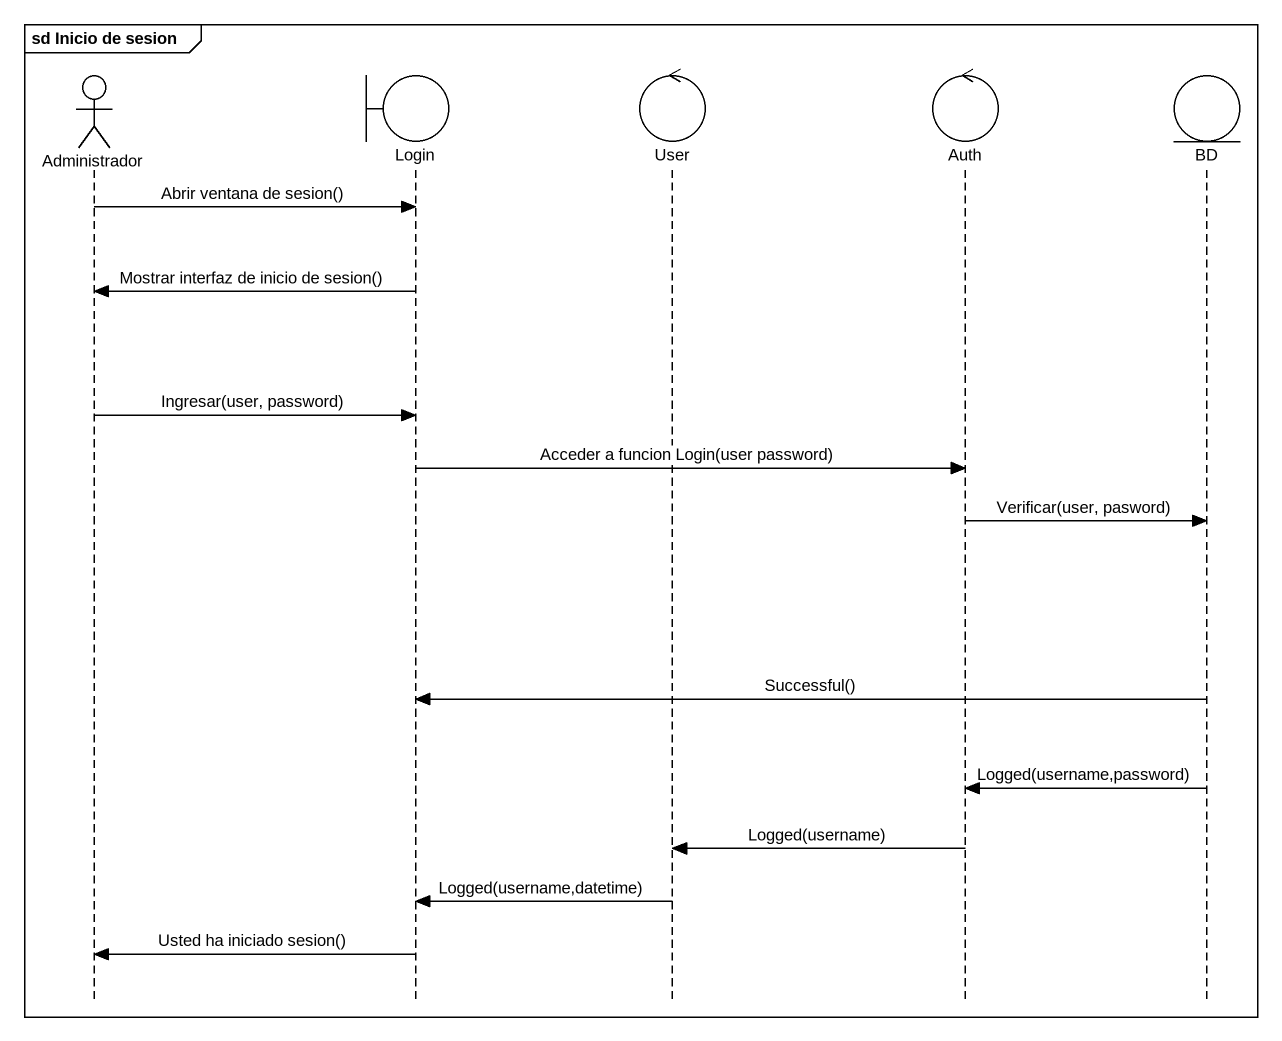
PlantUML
@startuml
mainframe sd Inicio de sesion
hide footbox
actor Administrador
boundary Login
control User
control Auth
entity BD

Administrador -> Login : Abrir ventana de sesion()
Login -> Administrador : Mostrar interfaz de inicio de sesion()
Administrador -> Login : Ingresar(user, password)
Login -> Auth : Acceder a funcion Login(user password)
Auth -> BD : Verificar(user, pasword)
BD -> Login : Successful()
BD -> Auth : Logged(username,password)
Auth -> User : Logged(username)
User -> Login : Logged(username,datetime)
Login -> Administrador : Usted ha iniciado sesion()
@enduml
